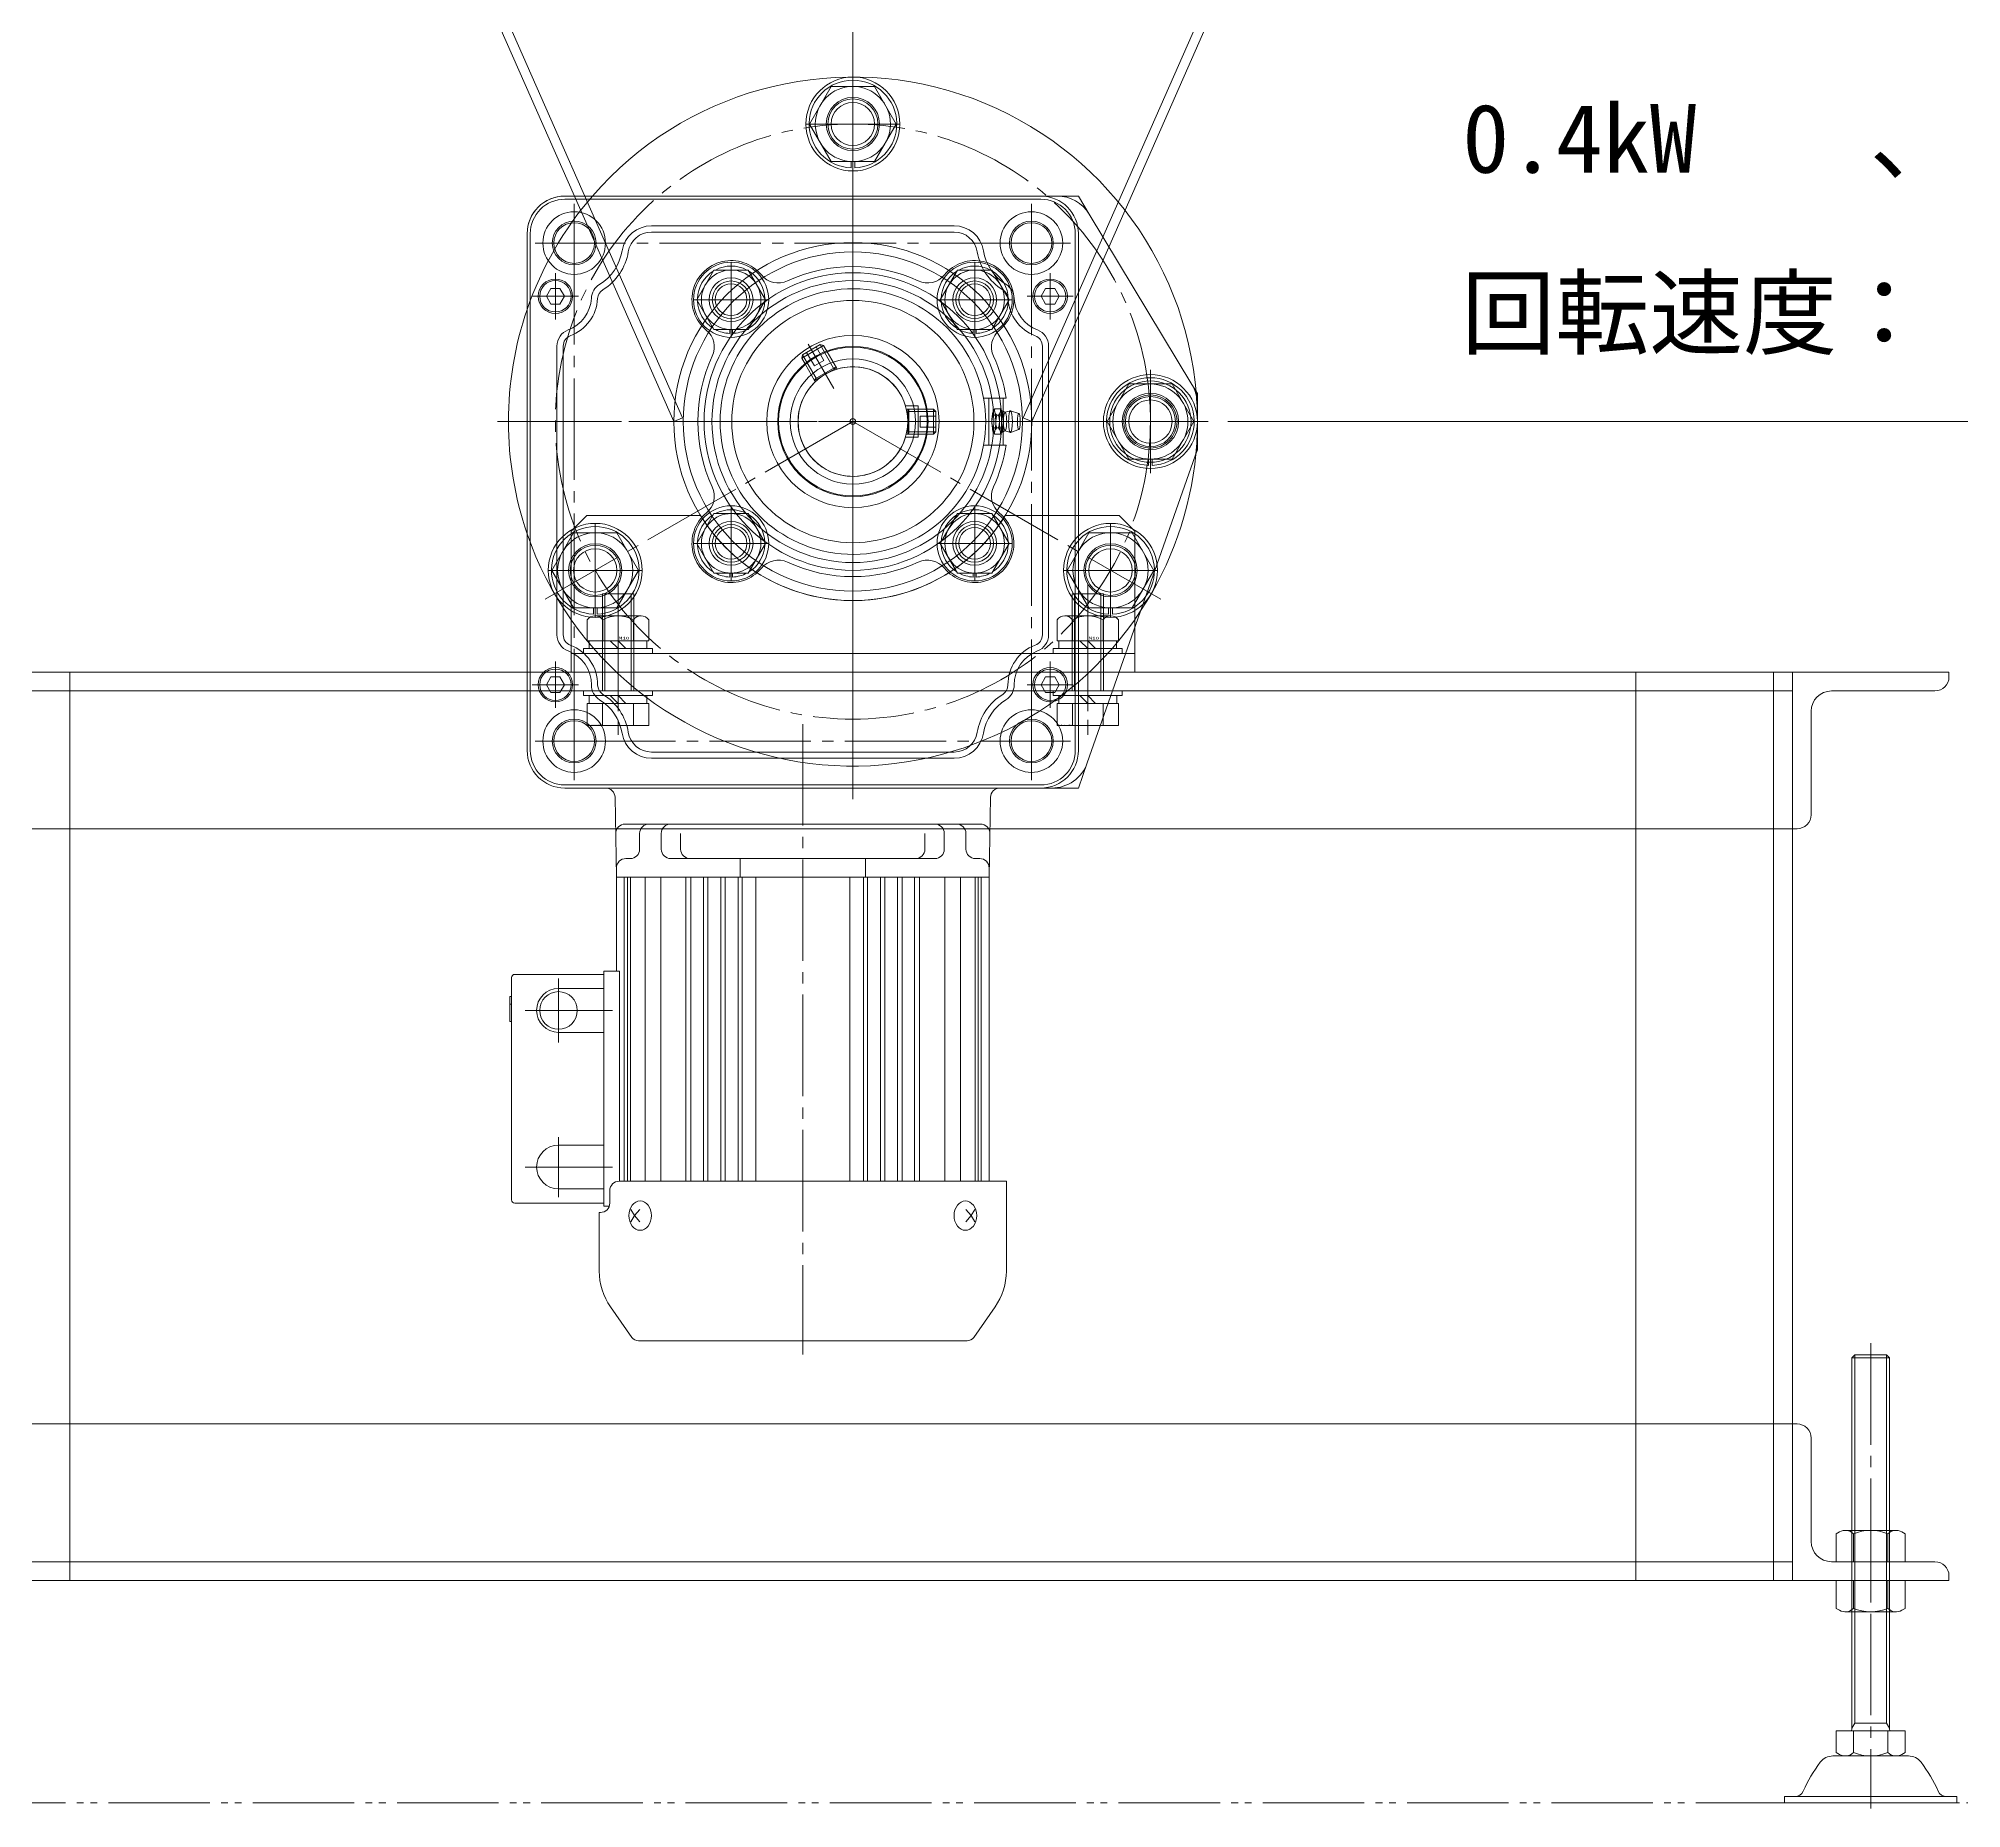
# Model space of a CAD drawing. Units: millimetres at full size. Extents: x -19442 to 19442, y -5866 to 5866.
# Drawn here: x 4022 to 4636, y -740 to -175 of the extents above; entities that cross this region are included whole.
import ezdxf
from ezdxf.enums import TextEntityAlignment as Align

# ---------------------------------------------------------------- set-up
doc = ezdxf.new("R2010")
doc.units = ezdxf.units.MM
doc.header["$LTSCALE"] = 3.6
doc.header["$PDMODE"] = 32
doc.header["$PDSIZE"] = 1.8
doc.linetypes.add('CHAIN2', pattern=[12, 9, -1, 1, -1])
doc.linetypes.add('DOUBLE_CHAIN2', pattern=[12.8, 9, -1, 0.6, -0.6, 0.6, -1])
for name, color, linetype, lineweight in [('0-2_06_PHANTOM', 2, 'DOUBLE_CHAIN2', 9), ('0-3_04_HIDDEN', 7, 'Continuous', 9), ('0-4_05_CENTER', 2, 'CHAIN2', 9), ('0-5_08_DIM', 3, 'Continuous', 9), ('0-6_0', 2, 'Continuous', 9), ('0-7_10_DRAFT', 1, 'Continuous', 9), ('0-8_03_かくれ線', 5, 'Continuous', 9), ('0-9_04_中心線', 4, 'CHAIN2', 9), ('0-C_01_外形線', 134, 'Continuous', 9), ('0-E_10_補助線', 1, 'Continuous', 9)]:
    doc.layers.add(name, color=color, linetype=linetype, lineweight=lineweight)
doc.layers.add('0-A_07_TEXT', color=2, linetype='Continuous')
doc.styles.add('ＭＳ ゴシック', font='')
doc.styles.add('ＭＳ Ｐゴシック', font='')
doc.styles.get('ＭＳ ゴシック').set_extended_font_data('MS Gothic')
doc.styles.get('ＭＳ Ｐゴシック').set_extended_font_data('MS PGothic')

# ---------------------------------------------------------------- blocks, each defined once
blk = doc.blocks.new('KK015066_54_5_1')
at = {"layer": '0-6_0', "color": 134}
for p, q in [((1.5, 50), (0, 50)), ((0, 0), (0, 50)), ((6, 12.5), (6, 45.5)), ((0, 0), (50, 0)), ((45.5, 6), (12.5, 6)), ((50, 1.5), (50, 0))]:
    blk.add_line(p, q, dxfattribs=at)
for centre, radius, start, end in [((1.5, 45.5), 4.5, 0, 90), ((12.5, 12.5), 6.5, 180, 270), ((45.5, 1.5), 4.5, 0, 90)]:
    blk.add_arc(centre, radius, start, end, dxfattribs=at)
blk = doc.blocks.new('A$C6B493D28_1')
at = {"layer": '0-3_04_HIDDEN'}
for p, q in [((-179, 0), (7.614, 0)), ((175, 0), (175, -50)), ((-375, -6), (225, -6)), ((-325, -50), (-375, -50)), ((-31.241, -50), (-150.758, -50.007)), ((175, -50), (225, -50)), ((-325, -240), (-375, -240)), ((175, -240), (225, -240)), ((-375, -284), (225, -284))]:
    blk.add_line(p, q, dxfattribs=at)
at = {"layer": '0-4_05_CENTER'}
for p, q in [((-150, -12.404), (-150, 6.43)), ((0, -12.404), (0, 6.43)), ((250, -296.404), (250, -277.57))]:
    blk.add_line(p, q, dxfattribs=at)
at = {"layer": '0-6_0', "color": 134}
for p, q in [((-325, 0), (-179, 0)), ((7.614, 0), (175, 0)), ((225, 0), (175, 0)), ((219, 0), (219, -290)), ((-150.758, -50), (-325, -50)), ((175, -50), (-31.241, -50)), ((175, -240), (-325, -240)), ((-325, -290), (175, -290)), ((175, -290), (225, -290))]:
    blk.add_line(p, q, dxfattribs=at)
for points in [[(-325, 0), (-375, 0), (-375, -290), (-325, -290)], [(175, 0), (225, 0), (225, -290), (175, -290)]]:
    blk.add_lwpolyline(points, close=True, dxfattribs=at)
at = {"layer": '0-6_0', "xscale": -1, "rotation": 180}
blk.add_blockref('KK015066_54_5_1', (225, 0), dxfattribs=at)
at = {"layer": '0-6_0'}
blk.add_blockref('KK015066_54_5_1', (225, -290), dxfattribs=at)
blk = doc.blocks.new('A$C1A3C2C0C_1_1_1')
at = {"layer": '0-6_0', "color": 134, "linetype": 'CHAIN2'}
blk.add_line((0, -34), (0, 14), dxfattribs=at)
at = {"layer": '0-6_0', "color": 134}
for p, q in [((-9.815, 11), (9.815, 11)), ((-9.815, 4), (-9.815, 11)), ((-4.908, 4), (-4.908, 11)), ((4.907, 4), (4.907, 11)), ((9.815, 4), (9.815, 11)), ((-11, 1.5), (11, 1.5)), ((-11, 1.5), (-11, 0)), ((-11, 0), (11, 0)), ((9.815, 4), (-9.815, 4)), ((-9.25, 4), (-9.25, 1.5)), ((-5, -31), (-5, 0)), ((-4.188, -31), (-4.188, 0)), ((0, 1.5), (-2.5, 4)), ((0, 4), (2.5, 1.5)), ((4.188, -31), (4.188, 0)), ((5, -31), (5, 0)), ((9.25, 1.5), (9.25, 4)), ((11, 0), (11, 1.5)), ((-5, -31), (5, -31))]:
    blk.add_line(p, q, dxfattribs=at)
at = {"layer": '0-7_10_DRAFT', "style": 'ＭＳ ゴシック', "width": 1.8}
blk.add_text('BT-M10x35L,SW,PW', height=0.2199, dxfattribs=at).set_placement((5.1, 10.658), align=Align.BOTTOM_LEFT)
blk = doc.blocks.new('M10Nza_1_1_1')
at = {"layer": '0-6_0', "color": 134}
for p, q in [((-9.8, 4), (-9.8, 10.687)), ((-7.35, 12), (7.35, 12)), ((-4.9, 4), (-4.9, 10.687)), ((4.9, 10.687), (4.9, 4)), ((9.8, 10.687), (9.8, 4)), ((-9.8, 4), (9.8, 4)), ((-9.2, 1.5), (-9.2, 4)), ((0, 1.5), (-2.5, 4)), ((0, 4), (2.5, 1.5)), ((9.2, 4), (9.2, 1.5))]:
    blk.add_line(p, q, dxfattribs=at)
at = {"layer": '0-6_0', "color": 134, "linetype": 'CHAIN2'}
blk.add_line((0, 12), (0, 0), dxfattribs=at)
at = {"layer": '0-6_0', "color": 134}
blk.add_lwpolyline([(-11, 1.5), (11, 1.5), (11, 0), (-11, 0)], close=True, dxfattribs=at)
for centre, radius, start, end in [((-7.35, 9.058), 2.942, 33.626, 146.374), ((0, 2.2), 9.8, 60, 120), ((7.35, 9.058), 2.942, 33.626, 146.374)]:
    blk.add_arc(centre, radius, start, end, dxfattribs=at)
at = {"layer": '0-7_10_DRAFT', "style": 'ＭＳ ゴシック', "width": 1.8}
blk.add_text('M10', height=0.9164, dxfattribs=at).set_placement((0.256, 4.117), align=Align.BOTTOM_LEFT)
blk = doc.blocks.new('A$C2E193E39_1')
at = {"layer": '0-6_0'}
for p, q in [((11, 0), (-11, 0)), ((-5.5, 0), (-5.5, -8.9)), ((5.5, 0), (5.5, -8.9)), ((11, 0), (11, -8.9)), ((8.115, -10), (-8.115, -10)), ((11, -8.9), (9.943, -9.51))]:
    blk.add_line(p, q, dxfattribs=at)
blk.add_lwpolyline([(-9.943, -9.51), (-11, -8.9), (-11, 0)], dxfattribs=at)
for centre, radius, start, end in [((-8.115, -6.342), 3.658, 240, 315.63282), ((0, 4.3), 14.3, 247.38013, 292.61986), ((8.115, -6.342), 3.658, 224.36719, 300)]:
    blk.add_arc(centre, radius, start, end, dxfattribs=at)
blk = doc.blocks.new('KC-1275-A-4a_1')
at = {"layer": '0-4_05_CENTER'}
blk.add_line((0, 146.761), (0, -1.794), dxfattribs=at)
at = {"layer": '0-6_0'}
for p, q in [((-6, 142.052), (-5.053, 142.999)), ((-6, 25.499), (-6, 142.052)), ((-5.053, 25.499), (-5.053, 142.999)), ((-5.053, 142.999), (5.053, 142.999)), ((5.053, 25.499), (5.053, 142.999)), ((5.053, 142.999), (6, 142.052)), ((-6, 23.499), (-6, 25.499)), ((-5.053, 25.499), (-6, 23.853)), ((-5.053, 25.499), (0, 25.499)), ((5.053, 25.499), (0, 25.499)), ((5.053, 25.499), (6, 23.853)), ((6, 25.499), (6, 23.499)), ((-11, 22.999), (11, 22.999)), ((-11, 16.099), (-11, 22.999)), ((-5.5, 22.999), (-5.5, 16.099)), ((5.5, 22.999), (5.5, 16.099)), ((11, 22.999), (11, 16.099)), ((-12.075, 14.999), (0, 14.999)), ((-9.943, 15.489), (-11, 16.099)), ((-8.115, 14.999), (7.781, 15.014)), ((12.075, 14.999), (0, 14.999)), ((11, 16.099), (9.943, 15.489)), ((-27.5, 2), (-27.5, 0)), ((27.5, 2), (-27.5, 2)), ((27.5, 0), (-27.5, 0)), ((27.5, 2), (27.5, 0))]:
    blk.add_line(p, q, dxfattribs=at)
blk.add_lwpolyline([(-6, 142.052), (6, 142.052), (6, 25.499)], dxfattribs=at)
for centre, radius, start, end in [((-6.5, 23.499), 0.5, 270, 0), ((6.5, 23.499), 0.5, 180, 270), ((23.979, -16.929), 50, 143.2455, 155.56093), ((-12.075, 9.999), 5, 90, 143.2455), ((-8.115, 18.656), 3.658, 240, 315.63282), ((0, 29.299), 14.3, 247.38013, 292.61986), ((8.115, 18.656), 3.658, 224.36719, 300), ((12.075, 9.999), 5, 36.7545, 90), ((-23.979, -16.929), 50, 24.43907, 36.7545), ((-24.272, 4.999), 3, 270, 335.56093), ((24.272, 4.999), 3, 204.43907, 270)]:
    blk.add_arc(centre, radius, start, end, dxfattribs=at)
at = {"layer": '0-3_04_HIDDEN', "xscale": -1, "rotation": 180}
blk.add_blockref('A$C2E193E39_1', (0, 77), dxfattribs=at)
at = {"layer": '0-6_0'}
blk.add_blockref('A$C2E193E39_1', (0, 71), dxfattribs=at)
blk = doc.blocks.new('A$C01C14545_1')
at = {"layer": '0-3_04_HIDDEN', "rotation": 180}
for p in [(-150, -6), (0, -6)]:
    blk.add_blockref('A$C1A3C2C0C_1_1_1', p, dxfattribs=at)
at = {"layer": '0-3_04_HIDDEN'}
for p in [(-150, 6), (0, 6)]:
    blk.add_blockref('M10Nza_1_1_1', p, dxfattribs=at)
at = {"layer": '0-6_0'}
for name, p in [('A$C6B493D28_1', (0, 0)), ('KC-1275-A-4a_1', (250, -361))]:
    blk.add_blockref(name, p, dxfattribs=at)
blk = doc.blocks.new('U1267')
at = {"layer": '0-9_04_中心線'}
for p, q in [((0, 22), (0, 113.5)), ((-113.5, 0), (-22, 0)), ((22, 0), (113.5, 0)), ((0, -113.5), (0, -22))]:
    blk.add_line(p, q, dxfattribs=at)
at = {"layer": '0-9_04_中心線', "linetype": 'Continuous'}
for p, q in [((0, -11), (0, 11)), ((-11, 0), (11, 0))]:
    blk.add_line(p, q, dxfattribs=at)
blk = doc.blocks.new('U1268')
at = {"layer": '0-9_04_中心線'}
for p, q in [((0, 11.43), (0, 333.5)), ((-60.65, 0), (-11.43, 0)), ((11.43, 0), (60.65, 0)), ((0, -83.5), (0, -11.43))]:
    blk.add_line(p, q, dxfattribs=at)
at = {"layer": '0-9_04_中心線', "linetype": 'Continuous'}
for p, q in [((-5.715, 0), (5.715, 0)), ((0, -5.715), (0, 5.715))]:
    blk.add_line(p, q, dxfattribs=at)
blk = doc.blocks.new('U1266')
at = {"layer": '0-9_04_中心線'}
for p, q in [((0, 11.43), (0, 60.65)), ((-60.65, 0), (-11.43, 0)), ((11.43, 0), (60.65, 0)), ((0, -60.65), (0, -11.43))]:
    blk.add_line(p, q, dxfattribs=at)
at = {"layer": '0-9_04_中心線', "linetype": 'Continuous'}
for p, q in [((-5.715, 0), (5.715, 0)), ((0, -5.715), (0, 5.715))]:
    blk.add_line(p, q, dxfattribs=at)
blk = doc.blocks.new('U1276')
at = {"layer": '0-9_04_中心線'}
for p, q in [((0, 15.52), (0, 75.5)), ((-107.5, 0), (-15.52, 0)), ((15.52, 0), (113.5, 0)), ((0, -120.5), (0, -15.52))]:
    blk.add_line(p, q, dxfattribs=at)
at = {"layer": '0-9_04_中心線', "linetype": 'Continuous'}
for p, q in [((0, -7.76), (0, 7.76)), ((-7.76, 0), (7.76, 0))]:
    blk.add_line(p, q, dxfattribs=at)
blk = doc.blocks.new('U1277')
at = {"layer": '0-9_04_中心線'}
for p, q in [((0, 1.3), (0, 10)), ((-10, 0), (-1.3, 0)), ((1.3, 0), (10, 0)), ((0, -10), (0, -1.3))]:
    blk.add_line(p, q, dxfattribs=at)
at = {"layer": '0-9_04_中心線', "linetype": 'Continuous'}
for p, q in [((-0.65, 0), (0.65, 0)), ((0, -0.65), (0, 0.65))]:
    blk.add_line(p, q, dxfattribs=at)
blk = doc.blocks.new('U1278')
at = {"layer": '0-9_04_中心線'}
for p, q in [((0, 1.3), (0, 10)), ((-10, 0), (-1.3, 0)), ((1.3, 0), (10, 0)), ((0, -10), (0, -1.3))]:
    blk.add_line(p, q, dxfattribs=at)
at = {"layer": '0-9_04_中心線', "linetype": 'Continuous'}
for p, q in [((-0.65, 0), (0.65, 0)), ((0, -0.65), (0, 0.65))]:
    blk.add_line(p, q, dxfattribs=at)
blk = doc.blocks.new('U1279')
at = {"layer": '0-9_04_中心線'}
for p, q in [((0, 1.3), (0, 10)), ((-10, 0), (-1.3, 0)), ((1.3, 0), (10, 0)), ((0, -10), (0, -1.3))]:
    blk.add_line(p, q, dxfattribs=at)
at = {"layer": '0-9_04_中心線', "linetype": 'Continuous'}
for p, q in [((-0.65, 0), (0.65, 0)), ((0, -0.65), (0, 0.65))]:
    blk.add_line(p, q, dxfattribs=at)
blk = doc.blocks.new('U1280')
at = {"layer": '0-9_04_中心線'}
for p, q in [((0, 1.3), (0, 10)), ((-10, 0), (-1.3, 0)), ((1.3, 0), (10, 0)), ((0, -10), (0, -1.3))]:
    blk.add_line(p, q, dxfattribs=at)
at = {"layer": '0-9_04_中心線', "linetype": 'Continuous'}
for p, q in [((-0.65, 0), (0.65, 0)), ((0, -0.65), (0, 0.65))]:
    blk.add_line(p, q, dxfattribs=at)
blk = doc.blocks.new('U1275')
at = {"layer": '0-9_04_中心線'}
for p, q in [((0, 1.7), (0, 12)), ((-12, 0), (-1.7, 0)), ((1.7, 0), (12, 0)), ((0, -12), (0, -1.7))]:
    blk.add_line(p, q, dxfattribs=at)
at = {"layer": '0-9_04_中心線', "linetype": 'Continuous'}
for p, q in [((-0.85, 0), (0.85, 0)), ((0, -0.85), (0, 0.85))]:
    blk.add_line(p, q, dxfattribs=at)
blk = doc.blocks.new('GM-SHYF-RH 0.4kW、1／160、＊＊V、60Hza_1')
at = {"layer": '0-6_0'}
for p, q in [((60, 72), (-105, 72)), ((60, 71), (-105, 71)), ((-84, 65.886), (-86.5, 64.443)), ((-86.5, 61.556), (-86.5, 64.443)), ((-84, 60.113), (-86.5, 61.556)), ((-84, 65.886), (-81.5, 64.443)), ((-81.5, 61.556), (-84, 60.113)), ((-81.5, 64.443), (-81.5, 61.556)), ((-68.094, 62.5), (24.094, 62.5)), ((40, 65.886), (37.5, 64.443)), ((37.5, 61.556), (37.5, 64.443)), ((40, 60.113), (37.5, 61.556)), ((40, 65.886), (42.5, 64.443)), ((42.5, 61.556), (40, 60.113)), ((42.5, 64.443), (42.5, 61.556)), ((-117, 60), (-117, -92)), ((-116, 60), (-116, -92)), ((24.094, 60.5), (-68.094, 60.5)), ((71, -92), (71, 60)), ((72, -92), (72, 60)), ((-282.666, 45.383), (-292.392, 38.573)), ((-242.5, 49), (-271.194, 49)), ((-242.5, -16), (-242.5, 49)), ((-242.5, 43.5), (-145.5, 43.5)), ((-175.5, 43.5), (-145.5, 43.5)), ((-145.5, 43.483), (-119.948, 43.937)), ((-145.5, -16), (-145.5, 43.5)), ((-145.5, 43.5), (-145.5, -16)), ((-255.5, 38.916), (-253.5, 37.74)), ((-253.5, 37.74), (-255.5, 36.088)), ((-242.5, 41), (-145.5, 41)), ((-242.5, 40), (-145.5, 40)), ((-242.5, 39), (-145.5, 39)), ((-139.5, 39.5), (-139.5, 40.5)), ((-139.5, 39.5), (-139.5, 39.096)), ((-128.5, -72.739), (-128.5, 40.739)), ((-293.5, -16), (-293.5, 36.443)), ((-242.5, 34.316), (-145.5, 34.316)), ((-136.5, 36.096), (-131.5, 36.096)), ((-117, 19.446), (-117, 33.227)), ((-107.5, -64.322), (-107.5, 32.322)), ((-105.5, 32.322), (-105.5, -64.322)), ((60.5, -64.322), (60.5, 32.322)), ((62.5, 32.322), (62.5, -64.322)), ((-242.5, 29.366), (-145.5, 29.366)), ((-139.5, 26.185), (-139.5, -16)), ((-136.5, 29.185), (-131.5, 29.185)), ((-242.5, 21.319), (-145.5, 21.319)), ((-242.5, 19.715), (-145.5, 19.715)), ((-136.5, 23.001), (-131.5, 23.001)), ((5, 16.771), (5, 20.8)), ((-242.5, 15.751), (-145.5, 15.751)), ((-242.5, 14.283), (-145.5, 14.283)), ((-242.5, 10.192), (-145.5, 10.192)), ((-242.5, 8.83), (-145.5, 8.83)), ((-242.5, 4.64), (-145.5, 4.64)), ((-242.5, 3.373), (-145.5, 3.373)), ((-145.5, 4), (-139.5, 4)), ((-242.5, -1), (-145.5, -1)), ((-293.5, -16), (-293.5, -68.443)), ((-242.5, -16), (-242.5, -74.619)), ((-145.5, -16), (-145.5, -75.5)), ((-145.5, -75.5), (-145.5, -16)), ((-139.5, -58.185), (-139.5, -16)), ((-242.5, -31), (-145.5, -31)), ((-242.5, -35.373), (-145.5, -35.373)), ((-242.5, -36.639), (-145.5, -36.639)), ((-145.5, -36), (-139.5, -36)), ((-242.5, -40.83), (-145.5, -40.83)), ((-242.5, -42.192), (-145.5, -42.192)), ((-242.5, -46.282), (-145.5, -46.282)), ((-242.5, -47.751), (-145.5, -47.751)), ((-242.5, -51.714), (-145.5, -51.714)), ((-242.5, -53.319), (-145.5, -53.319)), ((-136.5, -55.001), (-131.5, -55.001)), ((-117, -51.446), (-117, -65.226)), ((-242.5, -61.366), (-145.5, -61.366)), ((-136.5, -61.185), (-131.5, -61.185)), ((-242.5, -66.315), (-145.5, -66.315)), ((-282.666, -77.383), (-292.392, -70.573)), ((-253.5, -69.74), (-255.5, -68.087)), ((-255.5, -70.916), (-253.5, -69.74)), ((-242.5, -71), (-145.5, -71)), ((-242.5, -72), (-145.5, -72)), ((-242.5, -73), (-145.5, -73)), ((-139.5, -71.5), (-139.5, -71.096)), ((-139.5, -71.5), (-139.5, -71.096)), ((-139.5, -71.5), (-139.5, -72.5)), ((-136.5, -68.096), (-131.5, -68.096)), ((-250.5, -79.5), (-250.5, -77.791)), ((-175.5, -79.5), (-250.5, -79.5)), ((-249.5, -77.619), (-245.5, -77.619)), ((-249.5, -108), (-249.5, -79.5)), ((-245, -79.5), (-245, -94)), ((-175.5, -74.5), (-242.5, -74.5)), ((-231, -79.5), (-231, -94)), ((-195, -79.5), (-195, -94)), ((-181, -79.5), (-181, -94)), ((-176.5, -108), (-176.5, -79.5)), ((-175.5, -79.5), (-175.5, -74.5)), ((-175.5, -75.5), (-145.5, -75.5)), ((-145.5, -75.482), (-119.948, -75.937)), ((-252.5, -81), (-271.194, -81)), ((-252.5, -81), (-252.5, -80.619)), ((-84, -92.114), (-86.5, -93.557)), ((-86.5, -96.444), (-86.5, -93.557)), ((-84, -97.887), (-86.5, -96.444)), ((-84, -92.114), (-81.5, -93.557)), ((-81.5, -96.444), (-84, -97.887)), ((-81.5, -93.557), (-81.5, -96.444)), ((-68.094, -92.5), (24.094, -92.5)), ((24.094, -94.5), (-68.094, -94.5)), ((40, -92.114), (37.5, -93.557)), ((37.5, -96.444), (37.5, -93.557)), ((40, -97.887), (37.5, -96.444)), ((40, -92.114), (42.5, -93.557)), ((42.5, -96.444), (40, -97.887)), ((42.5, -93.557), (42.5, -96.444)), ((-105, -103), (60, -103)), ((-105, -104), (60, -104)), ((-177.5, -109), (-248.5, -109)), ((-191.5, -109), (-191.5, -109.5)), ((-183.5, -109.5), (-191.5, -109.5)), ((-186, -109), (-186, -109.5)), ((-183.5, -109), (-183.5, -109.5))]:
    blk.add_line(p, q, dxfattribs=at)
at = {"layer": '0-6_0', "linetype": 'CHAIN2'}
for p, q in [((-102, 69.465), (-102, 44.535)), ((-84, 70.384), (-84, 55.615)), ((40, 70.384), (40, 55.615)), ((57, 69.465), (57, 44.535)), ((-76.615, 63), (-91.385, 63)), ((0, 65.361), (0, -65.361)), ((47.385, 63), (32.615, 63)), ((-89.535, 57), (-114.465, 57)), ((69.465, 57), (44.535, 57)), ((65.361, 0), (-65.361, 0)), ((-96.56, -16), (-297.811, -16)), ((-238, -76.716), (-238, -104.695)), ((-188, -76.716), (-188, -104.695)), ((-102, -76.535), (-102, -101.465)), ((57, -76.535), (57, -101.465)), ((-89.535, -89), (-114.465, -89)), ((-84, -87.616), (-84, -102.385)), ((40, -87.616), (40, -102.385)), ((69.465, -89), (44.535, -89)), ((-247.595, -94), (-228.406, -94)), ((-198.187, -94), (-177.813, -94)), ((-76.615, -95), (-91.385, -95)), ((47.385, -95), (32.615, -95))]:
    blk.add_line(p, q, dxfattribs=at)
at = {"layer": '0-6_0'}
for points in [[(-248.8, 35.924), (-248.891, 36.627), (-249.158, 37.303), (-249.592, 37.926), (-250.177, 38.472), (-250.889, 38.92), (-251.702, 39.253), (-252.583, 39.458), (-253.5, 39.527), (-254.417, 39.458), (-255.299, 39.253), (-256.111, 38.92), (-256.824, 38.472), (-257.408, 37.926), (-257.842, 37.303), (-258.11, 36.627), (-258.2, 35.924), (-258.11, 35.221), (-257.842, 34.545), (-257.408, 33.922), (-256.824, 33.376), (-256.111, 32.928), (-255.299, 32.595), (-254.417, 32.39), (-253.5, 32.32), (-252.583, 32.39), (-251.702, 32.595), (-250.889, 32.928), (-250.177, 33.376), (-249.592, 33.922), (-249.158, 34.545), (-248.891, 35.221)], [(-248.8, -67.923), (-248.891, -67.22), (-249.158, -66.544), (-249.592, -65.922), (-250.177, -65.375), (-250.889, -64.927), (-251.702, -64.594), (-252.583, -64.389), (-253.5, -64.32), (-254.417, -64.389), (-255.299, -64.594), (-256.111, -64.927), (-256.824, -65.375), (-257.408, -65.922), (-257.842, -66.544), (-258.11, -67.22), (-258.2, -67.923), (-258.11, -68.626), (-257.842, -69.302), (-257.408, -69.925), (-256.824, -70.471), (-256.111, -70.919), (-255.299, -71.252), (-254.417, -71.457), (-253.5, -71.527), (-252.583, -71.457), (-251.702, -71.252), (-250.889, -70.919), (-250.177, -70.471), (-249.592, -69.925), (-249.158, -69.302), (-248.891, -68.626)]]:
    blk.add_lwpolyline(points, close=True, dxfattribs=at)
for points in [[(-251.5, 38.916), (-253.5, 37.74), (-251.5, 36.088)], [(-5, 16.771), (-5, 20.8), (5, 20.8)], [(-251.5, -70.916), (-253.5, -69.74), (-251.5, -68.087)]]:
    blk.add_lwpolyline(points, dxfattribs=at)
for centre, radius in [((-84, 63), 5.5), ((-84, 63), 5), ((40, 63), 5.5), ((40, 63), 5), ((-102, 57), 10), ((-102, 57), 7), ((57, 57), 10), ((57, 57), 7), ((0, 0), 47.5), ((0, 0), 24), ((-102, -89), 10), ((57, -89), 10), ((-102, -89), 7), ((57, -89), 7), ((-188, -94), 6), ((-84, -95), 5.5), ((-84, -95), 5), ((40, -95), 5.5), ((40, -95), 5)]:
    blk.add_circle(centre, radius, dxfattribs=at)
for centre, radius, start, end in [((-105, 60), 12, 90, 180), ((-105, 60), 11, 90, 180), ((60, 60), 12, 0, 90), ((60, 60), 11, 0, 90), ((-68.094, 57), 5.5, 90, 159.3338), ((24.094, 57), 5.5, 20.6662, 90), ((-84, 63), 13.5, 269.62489, 339.3338), ((-84, 63), 11.5, 269.62489, 339.3338), ((-68.094, 57), 3.5, 90, 159.3338), ((24.094, 57), 3.5, 20.6662, 90), ((40, 63), 13.5, 200.6662, 266.95528), ((40, 63), 11.5, 200.6662, 266.95528), ((-84.111, 46), 5.5, 89.62489, 148.41203), ((-84.111, 46), 3.5, 89.62489, 148.41203), ((39.097, 46.024), 3.5, 31.5123, 86.95528), ((39.097, 46.024), 5.5, 31.5123, 86.95528), ((-271.194, 29), 20, 90, 125), ((-142.5, 40.5), 3, 0, 90), ((-131.5, 40.739), 3, 0, 90.98117), ((-120, 46.937), 3, 271, 0), ((-102, 57), 15.5, 279.2069, 328.41203), ((-102, 57), 17.5, 279.2069, 328.41203), ((57, 57), 17.5, 211.5123, 260.7931), ((57, 57), 15.5, 211.5123, 260.7931), ((-290.9, 36.443), 2.6, 125, 180), ((-136.5, 39.096), 3, 180, 270), ((-98, 32.322), 9.5, 99.2069, 180), ((-98, 32.322), 7.5, 99.2069, 180), ((53, 32.322), 7.5, 0, 80.7931), ((53, 32.322), 9.5, 0, 80.7931), ((-131.5, 33.096), 3, 0, 90), ((-136.5, 26.185), 3, 90, 180), ((-131.5, 26.185), 3, 0, 90), ((-136.5, 20.001), 3, 90, 180), ((0, 0), 17.5, 106.60155, 73.39845), ((-136.5, -52.001), 3, 180, 270), ((-136.5, -58.185), 3, 180, 270), ((-131.5, -58.185), 3, 270, 0), ((-131.5, -65.096), 3, 270, 0), ((-98, -64.322), 9.5, 180, 260.7931), ((-98, -64.322), 7.5, 180, 260.7931), ((53, -64.322), 7.5, 279.2069, 0), ((53, -64.322), 9.5, 279.2069, 0), ((-290.9, -68.443), 2.6, 180, 235), ((-142.5, -72.5), 3, 270, 0), ((-136.5, -71.096), 3, 90, 180), ((-131.5, -72.739), 3, 269.01883, 0), ((-102, -89), 17.5, 31.58598, 80.7931), ((57, -89), 17.5, 99.2069, 148.48976), ((-271.194, -61), 20, 235, 270), ((-249.5, -80.619), 3, 90, 180), ((-245.5, -74.619), 3, 270, 0), ((-120, -78.937), 3, 0, 89), ((-102, -89), 15.5, 31.58598, 80.7931), ((57, -89), 15.5, 99.2069, 148.48976), ((-84.111, -78.001), 5.5, 211.58598, 270.37383), ((-84.111, -78.001), 3.5, 211.58598, 270.37383), ((-84, -95), 13.5, 20.66844, 90.37383), ((-84, -95), 11.5, 20.66844, 90.37383), ((40, -95), 13.5, 93.04605, 159.33156), ((40, -95), 11.5, 93.04605, 159.33156), ((39.097, -78.024), 3.5, 273.04605, 328.48976), ((39.097, -78.024), 5.5, 273.04605, 328.48976), ((-105, -92), 12, 180, 270), ((-105, -92), 11, 180, 270), ((-68.094, -89), 5.5, 200.66844, 270), ((-68.094, -89), 3.5, 200.66844, 270), ((24.094, -89), 3.5, 270, 339.33156), ((24.094, -89), 5.5, 270, 339.33156), ((60, -92), 11, 270, 0), ((60, -92), 12, 270, 0), ((-238, -94), 7, 180, 0), ((-188, -94), 7, 180, 0), ((-248.5, -108), 1, 180, 270), ((-177.5, -108), 1, 270, 0)]:
    blk.add_arc(centre, radius, start, end, dxfattribs=at)
blk = doc.blocks.new('U1272')
at = {"layer": '0-9_04_中心線'}
for p, q in [((0, 9.9), (0, 53)), ((-53, 0), (-9.9, 0)), ((9.9, 0), (53, 0)), ((0, -53), (0, -9.9))]:
    blk.add_line(p, q, dxfattribs=at)
at = {"layer": '0-9_04_中心線', "linetype": 'Continuous'}
for p, q in [((-4.95, 0), (4.95, 0)), ((0, -4.95), (0, 4.95))]:
    blk.add_line(p, q, dxfattribs=at)
blk = doc.blocks.new('U1273')
at = {"layer": '0-9_04_中心線'}
for p, q in [((0, 1.4), (0, 10.5)), ((-10.5, 0), (-1.4, 0)), ((1.4, 0), (10.5, 0)), ((0, -10.5), (0, -1.4))]:
    blk.add_line(p, q, dxfattribs=at)
at = {"layer": '0-9_04_中心線', "linetype": 'Continuous'}
for p, q in [((-0.7, 0), (0.7, 0)), ((0, -0.7), (0, 0.7))]:
    blk.add_line(p, q, dxfattribs=at)
blk = doc.blocks.new('U1269')
at = {"layer": '0-9_04_中心線'}
for p, q in [((0, 1.4), (0, 10.5)), ((-10.5, 0), (-1.4, 0)), ((1.4, 0), (10.5, 0)), ((0, -10.5), (0, -1.4))]:
    blk.add_line(p, q, dxfattribs=at)
at = {"layer": '0-9_04_中心線', "linetype": 'Continuous'}
for p, q in [((-0.7, 0), (0.7, 0)), ((0, -0.7), (0, 0.7))]:
    blk.add_line(p, q, dxfattribs=at)
blk = doc.blocks.new('U1270')
at = {"layer": '0-9_04_中心線'}
for p, q in [((0, 1.4), (0, 10.5)), ((-10.5, 0), (-1.4, 0)), ((1.4, 0), (10.5, 0)), ((0, -10.5), (0, -1.4))]:
    blk.add_line(p, q, dxfattribs=at)
at = {"layer": '0-9_04_中心線', "linetype": 'Continuous'}
for p, q in [((-0.7, 0), (0.7, 0)), ((0, -0.7), (0, 0.7))]:
    blk.add_line(p, q, dxfattribs=at)
blk = doc.blocks.new('U1271')
at = {"layer": '0-9_04_中心線'}
for p, q in [((0, 1.4), (0, 10.5)), ((-10.5, 0), (-1.4, 0)), ((1.4, 0), (10.5, 0)), ((0, -10.5), (0, -1.4))]:
    blk.add_line(p, q, dxfattribs=at)
at = {"layer": '0-9_04_中心線', "linetype": 'Continuous'}
for p, q in [((-0.7, 0), (0.7, 0)), ((0, -0.7), (0, 0.7))]:
    blk.add_line(p, q, dxfattribs=at)
blk = doc.blocks.new('U1274')
at = {"layer": '0-9_04_中心線'}
for p, q in [((0, 2.6), (0, 16.5)), ((-16.5, 0), (-2.6, 0)), ((2.6, 0), (16.5, 0)), ((0, -16.5), (0, -2.6))]:
    blk.add_line(p, q, dxfattribs=at)
at = {"layer": '0-9_04_中心線', "linetype": 'Continuous'}
for p, q in [((-1.3, 0), (1.3, 0)), ((0, -1.3), (0, 1.3))]:
    blk.add_line(p, q, dxfattribs=at)

msp = doc.modelspace()

# ---------------------------------------------------------------- linework, layer by layer
at = {"layer": '0-2_06_PHANTOM', "color": 7}
msp.add_line((3629.413, -737.869), (10066.554, -737.869), dxfattribs=at)
at = {"layer": '0-5_08_DIM'}
msp.add_line((4401.613, -296.869), (5013.802, -296.869), dxfattribs=at)
at = {"layer": '0-5_08_DIM', "color": 4}
msp.add_line((4401.613, -296.869), (5013.802, -296.869), dxfattribs=at)
at = {"layer": '0-6_0', "color": 134}
for p, q in [((4368.754, -229.415), (4481.863, 27.131)), ((4390.139, -285.01), (4357.363, -230.671)), ((4391.863, -303.819), (4391.863, -291.208)), ((4356.684, -405.852), (4391.183, -307.802))]:
    msp.add_line(p, q, dxfattribs=at)
msp.add_lwpolyline([(4371.863, -362.711), (4371.863, -376.869), (4366.882, -376.869)], dxfattribs=at)
for centre, radius, start, end in [((4281.863, -296.869), 110, 4.39422, 139.11481), ((4347.088, -236.869), 12, 31.09731, 90), ((4281.863, -296.869), 110, 160.98873, 199.01127), ((4379.863, -291.208), 12, 0, 31.09731), ((4379.863, -303.819), 12, 340.61548, 0), ((4281.863, -296.869), 110, 326.65643, 354.57454), ((4345.365, -401.869), 12, 270, 340.61548)]:
    msp.add_arc(centre, radius, start, end, dxfattribs=at)
at = {"layer": '0-8_03_かくれ線', "color": 134}
msp.add_line((4192.969, -224.869), (4081.863, 27.131), dxfattribs=at)
at = {"layer": '0-8_03_かくれ線'}
for p, q in [((4347.088, -224.869), (4189.863, -224.869)), ((4224.713, -296.869), (4192.969, -224.869)), ((4339.013, -296.869), (4368.754, -229.415)), ((4177.863, -236.869), (4177.863, -401.869)), ((4237.488, -248.478), (4232.003, -257.978)), ((4248.457, -248.478), (4237.488, -248.478)), ((4253.942, -257.978), (4248.457, -248.478)), ((4315.269, -248.478), (4309.785, -257.978)), ((4326.239, -248.478), (4315.269, -248.478)), ((4331.724, -257.978), (4326.239, -248.478)), ((4232.003, -257.978), (4237.488, -267.478)), ((4248.457, -267.478), (4253.942, -257.978)), ((4309.785, -257.978), (4315.269, -267.478)), ((4326.239, -267.478), (4331.724, -257.978)), ((4237.488, -267.478), (4248.457, -267.478)), ((4242.523, -267.478), (4242.523, -268.719)), ((4243.423, -267.478), (4243.423, -268.719)), ((4315.269, -267.478), (4326.239, -267.478)), ((4320.304, -267.478), (4320.304, -268.719)), ((4321.204, -267.478), (4321.204, -268.719)), ((4265.814, -275.536), (4267.312, -278.131)), ((4269.598, -279.124), (4267.098, -274.794)), ((4271.113, -278.249), (4268.613, -273.919)), ((4272.629, -277.374), (4270.129, -273.044)), ((4272.461, -272.583), (4271.413, -272.303)), ((4271.413, -272.303), (4272.911, -274.898)), ((4273.635, -274.617), (4272.461, -272.583)), ((4272.911, -274.898), (4275.722, -279.765)), ((4273.635, -274.617), (4276.578, -279.713)), ((4266.707, -278.617), (4269.649, -283.713)), ((4267.312, -278.131), (4270.122, -282.998)), ((4269.598, -279.124), (4272.629, -277.374)), ((4276.578, -279.713), (4269.649, -283.713)), ((4269.79, -283.19), (4276.054, -279.573)), ((4275.913, -280.097), (4276.054, -279.573)), ((4276.578, -279.713), (4276.054, -279.573)), ((4276.808, -280.112), (4276.578, -279.713)), ((4269.79, -283.19), (4269.649, -283.713)), ((4269.649, -283.713), (4269.88, -284.113)), ((4269.79, -283.19), (4270.314, -283.33)), ((4299.363, -292.869), (4298.902, -292.869)), ((4299.363, -300.869), (4299.363, -292.869)), ((4299.747, -293.252), (4299.363, -292.869)), ((4305.249, -292.869), (4299.363, -292.869)), ((4299.747, -293.252), (4299.363, -293.636)), ((4299.747, -293.252), (4299.747, -300.485)), ((4305.367, -293.636), (4299.747, -293.636)), ((4307.596, -292.869), (4305.251, -292.869)), ((4308.363, -293.636), (4305.367, -293.636)), ((4323.595, -289.369), (4330.792, -289.369)), ((4325.263, -289.369), (4325.263, -304.369)), ((4326.725, -293.458), (4326.564, -293.838)), ((4326.728, -293.452), (4326.682, -293.536)), ((4327.176, -292.827), (4328.963, -292.827)), ((4330.47, -293.903), (4329.319, -293.38)), ((4329.384, -293.404), (4329.414, -293.458)), ((4329.457, -293.536), (4329.411, -293.452)), ((4329.414, -293.458), (4329.575, -293.838)), ((4329.848, -289.369), (4329.848, -293.62)), ((4329.848, -293.62), (4329.848, -300.117)), ((4332.156, -293.413), (4330.437, -293.913)), ((4330.503, -293.918), (4330.47, -293.903)), ((4334.871, -294.313), (4332.221, -293.415)), ((4298.903, -300.869), (4299.363, -300.869)), ((4299.363, -300.102), (4299.747, -300.485)), ((4299.363, -300.869), (4299.747, -300.485)), ((4305.249, -300.869), (4299.363, -300.869)), ((4305.367, -300.102), (4299.747, -300.102)), ((4303.363, -295.119), (4308.363, -295.119)), ((4303.363, -295.119), (4303.363, -298.619)), ((4303.363, -296.869), (4308.363, -296.869)), ((4303.363, -298.619), (4308.363, -298.619)), ((4308.363, -300.102), (4305.367, -300.102)), ((4307.596, -300.869), (4308.363, -300.102)), ((4326.568, -294.848), (4328.355, -294.848)), ((4326.682, -300.202), (4326.728, -300.285)), ((4328.355, -294.848), (4329.571, -294.848)), ((4328.355, -298.89), (4329.571, -298.89)), ((4329.319, -300.358), (4330.47, -299.835)), ((4329.414, -300.28), (4329.384, -300.335)), ((4329.411, -300.285), (4329.457, -300.202)), ((4329.848, -300.117), (4329.848, -304.369)), ((4330.437, -299.825), (4332.156, -300.325)), ((4330.47, -299.835), (4330.503, -299.82)), ((4332.221, -300.323), (4334.871, -299.424)), ((4323.595, -304.369), (4330.792, -304.369)), ((4327.176, -300.91), (4328.963, -300.91)), ((4237.488, -326.26), (4232.003, -335.76)), ((4248.457, -326.26), (4237.488, -326.26)), ((4253.942, -335.76), (4248.457, -326.26)), ((4315.269, -326.26), (4309.785, -335.76)), ((4326.239, -326.26), (4315.269, -326.26)), ((4331.724, -335.76), (4326.239, -326.26)), ((4192.663, -332.369), (4185.735, -344.369)), ((4232.003, -335.76), (4237.488, -345.26)), ((4248.457, -345.26), (4253.942, -335.76)), ((4309.785, -335.76), (4315.269, -345.26)), ((4326.239, -345.26), (4331.724, -335.76)), ((4357.208, -332.369), (4350.279, -344.369)), ((4185.735, -344.369), (4192.663, -356.369)), ((4206.519, -356.369), (4213.447, -344.369)), ((4237.488, -345.26), (4248.457, -345.26)), ((4242.523, -345.26), (4242.523, -346.5)), ((4243.423, -345.26), (4243.423, -346.5)), ((4315.269, -345.26), (4326.239, -345.26)), ((4320.304, -345.26), (4320.304, -346.5)), ((4321.204, -345.26), (4321.204, -346.5)), ((4350.279, -344.369), (4357.208, -356.369)), ((4371.064, -356.369), (4377.992, -344.369)), ((4192.663, -356.369), (4206.519, -356.369)), ((4198.991, -356.369), (4198.991, -358.356)), ((4200.191, -356.369), (4200.191, -358.356)), ((4357.208, -356.369), (4371.064, -356.369)), ((4363.536, -356.369), (4363.536, -358.356)), ((4364.736, -356.369), (4364.736, -358.356)), ((4191.863, -370.869), (4371.863, -370.869)), ((4206.365, -376.869), (4366.882, -376.869)), ((4189.863, -413.869), (4345.365, -413.869))]:
    msp.add_line(p, q, dxfattribs=at)
for points in [[(4224.713, -296.869), (4227.458, -295.659), (4084.608, 28.341), (4081.863, 27.131)], [(4339.013, -296.869), (4336.268, -295.659), (4479.118, 28.341), (4481.863, 27.131)], [(4271.413, -272.303), (4265.814, -275.536), (4265.533, -276.583)], [(4272.461, -272.583), (4265.533, -276.583), (4266.706, -278.615)], [(4305.249, -300.869), (4307.596, -300.869), (4307.596, -292.869)], [(4308.363, -300.102), (4308.363, -293.636), (4307.596, -292.869)], [(4326.564, -293.838), (4326.544, -293.91), (4326.494, -294.38), (4326.568, -294.848)], [(4327.176, -292.827), (4326.804, -293.322), (4326.725, -293.458)], [(4327.172, -293.838), (4327.152, -293.766), (4327.102, -293.296), (4327.176, -292.827)], [(4327.784, -298.89), (4327.56, -297.9), (4327.476, -296.869), (4327.477, -296.725), (4327.569, -295.785), (4327.784, -294.848), (4327.411, -294.353), (4327.172, -293.838)], [(4328.355, -294.848), (4328.728, -294.353), (4328.967, -293.838)], [(4328.963, -292.827), (4329.335, -293.322), (4329.384, -293.404)], [(4328.967, -293.838), (4328.987, -293.766), (4329.037, -293.296), (4328.963, -292.827)], [(4329.575, -293.838), (4329.595, -293.91), (4329.645, -294.38), (4329.571, -294.848)], [(4326.568, -294.848), (4326.345, -295.838), (4326.26, -296.869), (4326.262, -297.013), (4326.353, -297.953), (4326.568, -298.89), (4328.355, -298.89)], [(4326.568, -298.89), (4326.494, -299.385), (4326.564, -299.9), (4326.587, -299.972), (4326.725, -300.28)], [(4326.725, -300.28), (4326.82, -300.442), (4327.176, -300.91)], [(4327.176, -300.91), (4327.101, -300.415), (4327.172, -299.9)], [(4327.172, -299.9), (4327.195, -299.828), (4327.428, -299.358), (4327.784, -298.89)], [(4328.663, -296.869), (4328.661, -296.725), (4328.57, -295.785), (4328.355, -294.848)], [(4328.967, -299.9), (4328.944, -299.828), (4328.711, -299.358), (4328.355, -298.89), (4328.579, -297.9), (4328.663, -296.869)], [(4328.963, -300.91), (4329.038, -300.415), (4328.967, -299.9)], [(4329.384, -300.335), (4329.319, -300.442), (4328.963, -300.91)], [(4329.575, -299.9), (4329.552, -299.972), (4329.414, -300.28)], [(4329.571, -294.848), (4329.794, -295.838), (4329.879, -296.869)], [(4329.879, -296.869), (4329.877, -297.013), (4329.785, -297.953), (4329.571, -298.89)], [(4329.571, -298.89), (4329.645, -299.385), (4329.575, -299.9)], [(4233.221, -326.869), (4196.863, -326.869), (4191.863, -331.869), (4191.863, -360.114)], [(4371.863, -362.711), (4371.863, -331.869), (4366.863, -326.869), (4330.506, -326.869)], [(4213.447, -344.369), (4206.519, -332.369), (4192.663, -332.369)], [(4377.992, -344.369), (4371.064, -332.369), (4357.208, -332.369)], [(4191.863, -360.114), (4191.863, -376.869), (4206.365, -376.869)]]:
    msp.add_lwpolyline(points, dxfattribs=at)
for centre, radius in [((4281.863, -201.869), 15), ((4281.863, -201.869), 8.5), ((4192.863, -239.869), 6.5), ((4338.863, -239.869), 6.5), ((4281.863, -296.869), 57.15), ((4281.863, -296.869), 54.15), ((4242.973, -257.978), 12), ((4242.973, -257.978), 9.5), ((4281.863, -296.869), 47.5), ((4242.973, -257.978), 7), ((4320.754, -257.978), 12), ((4320.754, -257.978), 9.5), ((4320.754, -257.978), 7), ((4281.863, -296.869), 45), ((4242.973, -257.978), 6), ((4242.973, -257.978), 5.053), ((4320.754, -257.978), 6), ((4320.754, -257.978), 5.053), ((4281.863, -296.869), 38.665), ((4281.863, -296.869), 27.5), ((4281.863, -296.869), 23.725), ((4281.863, -296.869), 20), ((4281.863, -296.869), 17.5), ((4376.863, -296.869), 13), ((4376.863, -296.869), 9), ((4376.863, -296.869), 8.5), ((4376.863, -296.869), 8.5), ((4242.973, -335.76), 12), ((4320.754, -335.76), 12), ((4199.591, -344.369), 15), ((4242.973, -335.76), 9.5), ((4242.973, -335.76), 7), ((4242.973, -335.76), 6), ((4242.973, -335.76), 5.053), ((4320.754, -335.76), 9.5), ((4320.754, -335.76), 7), ((4320.754, -335.76), 6), ((4320.754, -335.76), 5.053), ((4364.136, -344.369), 15), ((4199.591, -344.369), 12), ((4199.591, -344.369), 8.5), ((4199.591, -344.369), 8), ((4199.591, -344.369), 6.918), ((4364.136, -344.369), 12), ((4364.136, -344.369), 8.5), ((4364.136, -344.369), 8), ((4364.136, -344.369), 6.918), ((4192.863, -398.869), 6.5), ((4338.863, -398.869), 6.5)]:
    msp.add_circle(centre, radius, dxfattribs=at)
for centre, radius, start, end in [((4281.863, -296.869), 110, 139.11481, 160.98873), ((4189.863, -236.869), 12, 90, 180), ((4242.973, -257.978), 12.5, 39.3011, 230.6989), ((4320.754, -257.978), 12.5, 309.3011, 140.6989), ((4242.973, -257.978), 10.75, 122.09453, 177.90547), ((4242.973, -257.978), 10.75, 62.09453, 117.90547), ((4242.973, -257.978), 10.75, 2.09453, 57.90547), ((4258.062, -245.627), 7, 219.3011, 294.9142), ((4281.863, -296.869), 49.5, 65.0858, 114.9142), ((4305.665, -245.627), 7, 245.0858, 320.6989), ((4320.754, -257.978), 10.75, 122.09453, 177.90547), ((4320.754, -257.978), 10.75, 62.09453, 117.90547), ((4320.754, -257.978), 10.75, 2.09453, 57.90547), ((4281.863, -296.869), 42.4, 10.18848, 349.81152), ((4242.973, -257.978), 10.75, 182.09453, 237.90547), ((4242.973, -257.978), 10.75, 302.09453, 357.90547), ((4320.754, -257.978), 10.75, 182.09453, 237.90547), ((4320.754, -257.978), 10.75, 302.09453, 357.90547), ((4230.621, -273.068), 7, 335.0858, 50.6989), ((4242.973, -257.978), 10.75, 242.09453, 267.60087), ((4242.973, -257.978), 10.75, 272.39913, 297.90547), ((4320.754, -257.978), 10.75, 242.09453, 267.60087), ((4320.754, -257.978), 10.75, 272.39913, 297.90547), ((4333.106, -273.068), 7, 129.3011, 204.9142), ((4281.863, -296.869), 49.5, 155.0858, 204.9142), ((4281.863, -296.869), 49.5, 8.71474, 24.9142), ((4281.863, -296.869), 110, 354.57454, 4.39422), ((4281.863, -296.869), 42.4, 349.81152, 10.18848), ((4281.863, -296.869), 49.5, 335.0858, 351.28526), ((4230.621, -320.67), 7, 309.3011, 24.9142), ((4333.106, -320.67), 7, 155.0858, 230.6989), ((4242.973, -335.76), 10.75, 62.09453, 117.90547), ((4320.754, -335.76), 10.75, 62.09453, 117.90547), ((4199.591, -344.369), 14, 272.45629, 267.54371), ((4242.973, -335.76), 12.5, 129.3011, 320.6989), ((4242.973, -335.76), 10.75, 122.09453, 177.90547), ((4281.863, -296.869), 57.15, 211.66383, 328.33617), ((4242.973, -335.76), 10.75, 2.09453, 57.90547), ((4320.754, -335.76), 10.75, 122.09453, 177.90547), ((4320.754, -335.76), 12.5, 219.3011, 50.6989), ((4320.754, -335.76), 10.75, 2.09453, 57.90547), ((4364.136, -344.369), 14, 272.45629, 267.54371), ((4281.863, -296.869), 110, 199.01127, 326.65643), ((4242.973, -335.76), 10.75, 182.09453, 237.90547), ((4242.973, -335.76), 10.75, 302.09453, 357.90547), ((4320.754, -335.76), 10.75, 182.09453, 237.90547), ((4320.754, -335.76), 10.75, 302.09453, 357.90547), ((4258.062, -348.111), 7, 65.0858, 140.6989), ((4281.863, -296.869), 49.5, 245.0858, 294.9142), ((4305.665, -348.111), 7, 39.3011, 114.9142), ((4242.973, -335.76), 10.75, 242.09453, 267.60087), ((4242.973, -335.76), 10.75, 272.39913, 297.90547), ((4320.754, -335.76), 10.75, 242.09453, 267.60087), ((4320.754, -335.76), 10.75, 272.39913, 297.90547), ((4189.863, -401.869), 12, 180, 270)]:
    msp.add_arc(centre, radius, start, end, dxfattribs=at)
for centre, major_axis, start_param, end_param in [((4326.868, -296.869), (0, -3.5), 3.6651914, 5.9728192), ((4326.868, -296.869), (0, -3.5), 3.4519588, 3.6651914), ((4326.868, -296.869), (0, -3.5), 2.6179939, 3.4519588), ((4326.868, -296.869), (0, -3.5), 5.9728192, 8.9011792), ((4329.271, -296.869), (0, 3.5), 6.2044125, 9.5035508), ((4329.271, -296.869), (0, 3.5), 3.2203655, 6.2044125), ((4330.463, -296.869), (0, 2.96), 0.0504005, 3.0911922), ((4330.463, -296.869), (0, 2.96), 3.0911922, 6.3335858), ((4332.186, -296.869), (0, 3.46), 6.2243758, 9.4835875), ((4332.186, -296.869), (0, 3.46), 3.2004022, 6.2243758)]:
    msp.add_ellipse(centre, major_axis=major_axis, ratio=0.173648, start_param=start_param, end_param=end_param, dxfattribs=at)
msp.add_ellipse((4334.845, -296.869), major_axis=(0, 2.56), ratio=0.173648, dxfattribs=at)
msp.add_point((4281.863, -296.869), dxfattribs=at)
at = {"layer": '0-9_04_中心線'}
for p, q in [((4281.863, -186.869), (4281.863, -216.869)), ((4296.863, -201.869), (4266.863, -201.869)), ((4242.973, -245.978), (4242.973, -269.978)), ((4320.754, -245.978), (4320.754, -269.978)), ((4254.973, -257.978), (4230.973, -257.978)), ((4332.754, -257.978), (4308.754, -257.978)), ((4267.615, -272.19), (4275.797, -286.361)), ((4376.863, -281.869), (4376.863, -311.869)), ((4281.863, -296.869), (4183.57, -353.619)), ((4281.863, -296.869), (4380.157, -353.619)), ((4391.863, -296.869), (4361.863, -296.869)), ((4242.973, -323.76), (4242.973, -347.76)), ((4320.754, -323.76), (4320.754, -347.76)), ((4199.591, -329.369), (4199.591, -359.369)), ((4364.136, -329.369), (4364.136, -359.369)), ((4254.973, -335.76), (4230.973, -335.76)), ((4332.754, -335.76), (4308.754, -335.76)), ((4214.591, -344.369), (4184.591, -344.369)), ((4379.136, -344.369), (4349.136, -344.369)), ((4206.863, -363.98), (4206.863, -383.766)), ((4356.863, -363.98), (4356.863, -383.766))]:
    msp.add_line(p, q, dxfattribs=at)
msp.add_lwpolyline([(4192.863, -398.869), (4338.863, -398.869), (4338.863, -239.869), (4192.863, -239.869)], close=True, dxfattribs=at)
msp.add_circle((4281.863, -296.869), 95, dxfattribs=at)
at = {"layer": '0-C_01_外形線'}
for p, q in [((4274.935, -189.869), (4268.007, -201.869)), ((4268.007, -201.869), (4274.935, -213.869)), ((4288.792, -213.869), (4295.72, -201.869)), ((4274.935, -213.869), (4288.792, -213.869)), ((4281.263, -213.869), (4281.263, -215.856)), ((4282.463, -213.869), (4282.463, -215.856)), ((4369.935, -284.869), (4363.007, -296.869)), ((4363.007, -296.869), (4369.935, -308.869)), ((4383.792, -308.869), (4390.72, -296.869)), ((4369.935, -308.869), (4383.792, -308.869)), ((4376.263, -308.869), (4376.263, -310.856)), ((4377.463, -308.869), (4377.463, -310.856))]:
    msp.add_line(p, q, dxfattribs=at)
for points in [[(4295.72, -201.869), (4288.792, -189.869), (4274.935, -189.869)], [(4390.72, -296.869), (4383.792, -284.869), (4369.935, -284.869)]]:
    msp.add_lwpolyline(points, dxfattribs=at)
for centre, radius in [((4281.863, -201.869), 12), ((4281.863, -201.869), 8), ((4281.863, -201.869), 6.918), ((4376.863, -296.869), 15), ((4376.863, -296.869), 12), ((4376.863, -296.869), 8), ((4376.863, -296.869), 6.918)]:
    msp.add_circle(centre, radius, dxfattribs=at)
for centre in [(4281.863, -201.869), (4376.863, -296.869)]:
    msp.add_arc(centre, 14, 272.45629, 267.54371, dxfattribs=at)
at = {"layer": '0-E_10_補助線'}
for points in [[(4347.06, -224.869), (4353.863, -224.869), (4357.363, -230.671)], [(4390.139, -285.01), (4391.863, -287.869), (4391.863, -291.185)], [(4391.863, -303.828), (4391.863, -305.869), (4391.183, -307.802)], [(4345.351, -413.869), (4353.863, -413.869), (4356.679, -405.866)]]:
    msp.add_lwpolyline(points, dxfattribs=at)

# ---------------------------------------------------------------- block references
at = {"layer": '0-6_0', "xscale": -1, "rotation": 270}
msp.add_blockref('GM-SHYF-RH 0.4kW、1／160、＊＊V、60Hza_1', (4281.863, -296.869), dxfattribs=at)
at = {"layer": '0-6_0'}
msp.add_blockref('A$C01C14545_1', (4356.863, -376.869), dxfattribs=at)
at = {"layer": '0-9_04_中心線'}
for name, p in [('U1268', (4281.863, -296.869)), ('U1267', (4281.863, -296.869)), ('U1276', (4281.863, -296.869)), ('U1278', (4192.863, -239.869)), ('U1277', (4338.863, -239.869)), ('U1266', (4281.863, -296.869)), ('U1274', (4376.863, -296.869)), ('U1275', (4376.863, -296.869)), ('U1279', (4192.863, -398.869)), ('U1280', (4338.863, -398.869))]:
    msp.add_blockref(name, p, dxfattribs=at)
at = {"layer": '0-9_04_中心線', "rotation": 270}
for name, p in [('U1272', (4281.863, -296.869)), ('U1270', (4242.973, -257.978)), ('U1269', (4320.754, -257.978)), ('U1271', (4242.973, -335.76)), ('U1273', (4320.754, -335.76))]:
    msp.add_blockref(name, p, dxfattribs=at)

# ---------------------------------------------------------------- texts
at = {"layer": '0-A_07_TEXT'}
for s, style, p in [('0.4kW', 'ＭＳ ゴシック', (4476.468, -224.029)), ('、', 'ＭＳ Ｐゴシック', (4606.468, -224.029)), ('回転速度：', 'ＭＳ Ｐゴシック', (4476.164, -279.744))]:
    msp.add_text(s, height=21.99, dxfattribs=dict(at, style=style)).set_placement(p, align=Align.BOTTOM_LEFT)

doc.saveas('drawing.dxf')
